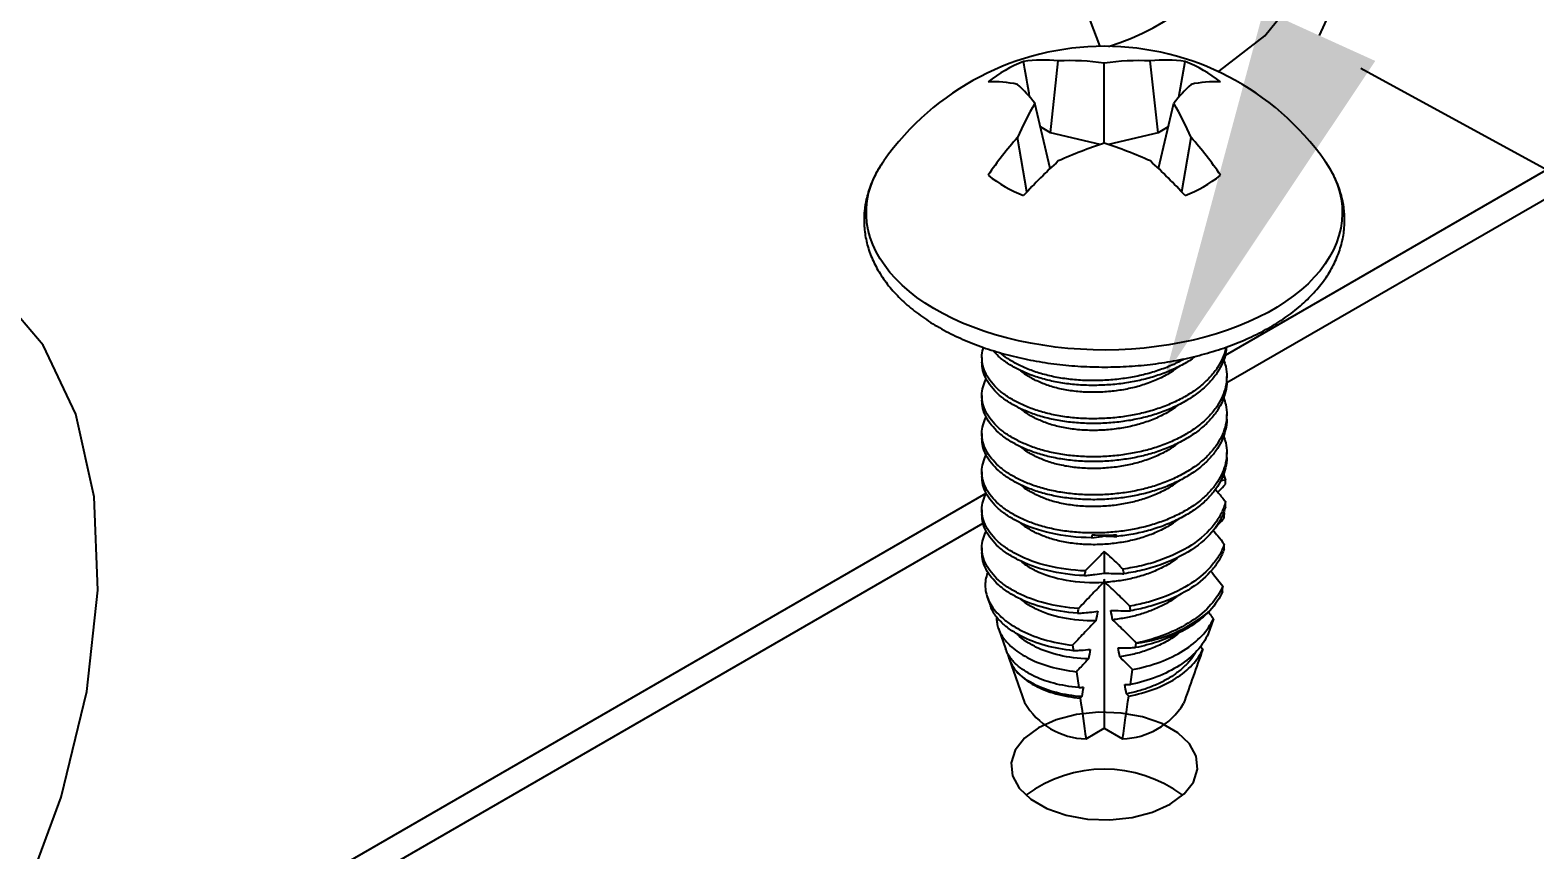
# Model space of a CAD drawing. Extents: x -1.3 to 15.9, y -12.4 to 0.
# Drawn here: x 4.136 to 4.892, y -3.09 to -2.678 of the extents above; entities that cross this region are included whole.
import ezdxf
from ezdxf import colors
from ezdxf.entities.mleader import LeaderData, LeaderLine
from ezdxf.math import Vec2, Vec3

# ---------------------------------------------------------------- set-up
doc = ezdxf.new("R2010")
doc.units = 0
doc.header["$LTSCALE"] = 0.5
doc.header["$MEASUREMENT"] = 0
doc.linetypes.add('CENTER', pattern=[2, 1.25, -0.25, 0.25, -0.25])
for name, color, linetype in [('Centerline', 210, 'CENTER'), ('FAB DWG', 221, 'CONTINUOUS'), ('Hardware', 242, 'CONTINUOUS'), ('Housing', 150, 'CONTINUOUS'), ('WallMount Bracket', 190, 'CONTINUOUS')]:
    doc.layers.add(name, color=color, linetype=linetype)
doc.styles.get("Standard").update_dxf_attribs({"font": 'arial.ttf'})

msp = doc.modelspace()

# ---------------------------------------------------------------- linework, layer by layer
at = {"layer": 'Centerline', "transparency": 16777216}
msp.add_line((4.1471, -2.33739), (6.00755, -3.35511), dxfattribs=at)
at = {"layer": 'Hardware', "linetype": 'Continuous', "lineweight": 25, "transparency": 16777216}
for p, q in [((4.649, -2.72982), (4.65299, -2.69372)), ((4.67612, -2.73516), (4.67612, -2.69487)), ((4.70323, -2.72982), (4.69924, -2.69372)), ((4.71355, -2.71203), (4.71673, -2.69405)), ((4.64889, -2.74783), (4.64122, -2.71501)), ((4.70335, -2.74783), (4.71101, -2.71501)), ((4.649, -2.72982), (4.64401, -2.72694)), ((4.70823, -2.72694), (4.70323, -2.72982)), ((4.63722, -2.75957), (4.63255, -2.73222)), ((4.67407, -2.73582), (4.649, -2.72982)), ((4.70323, -2.72982), (4.67817, -2.73582)), ((4.71501, -2.75957), (4.71969, -2.73222)), ((4.61462, -2.84274), (4.61462, -2.84513)), ((4.73762, -2.8547), (4.73762, -2.85231)), ((4.61462, -2.86187), (4.61462, -2.86427)), ((4.73762, -2.87384), (4.73762, -2.87144)), ((4.61462, -2.88101), (4.61462, -2.8834)), ((4.73762, -2.89297), (4.73762, -2.89058)), ((4.61462, -2.90015), (4.61462, -2.90254)), ((4.73603, -2.90135), (4.73702, -2.90435)), ((4.73702, -2.90435), (4.73453, -2.90477)), ((4.61462, -2.91929), (4.61462, -2.92168)), ((4.73644, -2.92132), (4.7357, -2.92142)), ((4.73606, -2.9204), (4.73644, -2.92132)), ((4.67612, -2.93204), (4.67612, -2.93242)), ((4.61462, -2.93843), (4.61462, -2.94082)), ((4.67612, -2.9402), (4.67612, -2.95108)), ((4.67612, -2.95415), (4.67612, -3.02906)), ((4.61732, -2.96319), (4.61886, -2.96754)), ((4.62292, -2.97896), (4.62665, -2.98949)), ((4.73098, -2.97401), (4.72829, -2.98167)), ((4.69186, -2.98854), (4.69219, -2.98623)), ((4.69219, -2.98623), (4.69219, -2.98622)), ((4.62829, -2.99414), (4.63607, -3.01609)), ((4.6602, -2.98734), (4.6606, -2.99009)), ((4.72449, -2.98792), (4.72559, -2.98934)), ((4.66211, -3.00065), (4.66324, -3.00859)), ((4.68921, -3.00711), (4.69029, -2.99956)), ((4.64138, -3.00764), (4.6416, -3.00736)), ((4.66694, -3.03435), (4.67612, -3.02906)), ((4.67612, -3.02906), (4.68529, -3.03435))]:
    msp.add_line(p, q, dxfattribs=at)
at = {"layer": 'Hardware', "linetype": 'Continuous', "lineweight": 25, "transparency": 16777216, "flags": 128}
msp.add_lwpolyline([(4.78696, -2.74402), (4.78766, -2.74505), (4.78982, -2.74855), (4.79165, -2.7521), (4.79314, -2.75571), (4.7943, -2.75935), (4.79512, -2.76303), (4.79559, -2.76673), (4.79572, -2.77043), (4.7955, -2.77414), (4.79495, -2.77783), (4.79404, -2.7815), (4.7928, -2.78514), (4.79122, -2.78873), (4.78931, -2.79227), (4.78707, -2.79575), (4.78452, -2.79915), (4.78165, -2.80247), (4.77847, -2.80569), (4.775, -2.80881), (4.77125, -2.81182), (4.76722, -2.81471), (4.76293, -2.81747), (4.75839, -2.82009), (4.75361, -2.82256), (4.74861, -2.82489), (4.7434, -2.82706), (4.73799, -2.82906), (4.73241, -2.83089), (4.72667, -2.83255), (4.72077, -2.83402), (4.71475, -2.83532), (4.70862, -2.83642), (4.7024, -2.83733), (4.6961, -2.83805), (4.68974, -2.83857), (4.68334, -2.83889), (4.67692, -2.83902), (4.6705, -2.83894), (4.66409, -2.83867), (4.65772, -2.8382), (4.65141, -2.83753), (4.64516, -2.83666), (4.639, -2.83561), (4.63296, -2.83436), (4.62703, -2.83293), (4.62125, -2.83132), (4.61562, -2.82953), (4.61017, -2.82757), (4.60491, -2.82545), (4.59985, -2.82316), (4.59502, -2.82072), (4.59042, -2.81813), (4.58606, -2.81541), (4.58197, -2.81255), (4.57814, -2.80957), (4.5746, -2.80648), (4.57135, -2.80328), (4.56841, -2.79999), (4.56577, -2.79661), (4.56345, -2.79315), (4.56146, -2.78962), (4.5598, -2.78604), (4.55847, -2.78242), (4.55748, -2.77875), (4.55684, -2.77506), (4.55654, -2.77136), (4.55658, -2.76765), (4.55697, -2.76395), (4.5577, -2.76027), (4.55877, -2.75661), (4.56018, -2.753), (4.56193, -2.74943), (4.564, -2.74592), (4.56528, -2.74402)], dxfattribs=at)
at = {"layer": 'Hardware', "linetype": 'Continuous', "lineweight": 25, "transparency": 16777216}
for centre, radius, start, end in [((4.67612, -2.82188), 0.13545, 35.08802, 144.91198), ((4.65962, -2.75632), 0.06677, 111.17344, 128.82118), ((4.6455, -2.75995), 0.06665, 83.54521, 98.62958), ((4.65839, -2.8187), 0.12509, 81.85049, 92.46962), ((4.69385, -2.8187), 0.12509, 87.53038, 98.14951), ((4.70673, -2.75995), 0.06665, 81.37042, 96.45479), ((4.69261, -2.75632), 0.06677, 51.17882, 68.82656), ((4.62038, -2.76219), 0.05795, 77.88545, 92.59372), ((4.57315, -2.76855), 0.0866, 38.18304, 46.6966), ((4.77908, -2.76855), 0.0866, 133.3034, 141.81696), ((4.73185, -2.76219), 0.05795, 87.40628, 102.11455), ((4.7695, -2.79047), 0.14883, 149.53505, 156.95991), ((4.58274, -2.79047), 0.14883, 23.04009, 30.46495), ((4.76081, -2.84746), 0.17243, 138.06274, 146.0598), ((4.73627, -2.92655), 0.20062, 107.44665, 114.52408), ((4.61597, -2.92655), 0.20062, 65.47592, 72.55335), ((4.59143, -2.84746), 0.17243, 33.9402, 41.93726), ((4.83151, -2.94096), 0.2658, 132.19105, 137.51163), ((4.52073, -2.94096), 0.2658, 42.48837, 47.80895), ((4.65962, -2.69917), 0.06677, 231.17882, 248.82656), ((4.69261, -2.69917), 0.06677, 291.17344, 308.82118), ((4.67612, -2.82571), 0.10633, 266.7004, 273.2996), ((4.68438, -2.9184), 0.06828, 276.57233, 310.88142), ((4.64726, -2.98747), 0.0201, 193.29122, 219.6054), ((4.66754, -2.99812), 0.03624, 209.72886, 269.0481), ((4.68429, -2.99721), 0.03716, 271.5526, 328.44203)]:
    msp.add_arc(centre, radius, start, end, dxfattribs=at)
for major_axis, ratio, start_param, end_param in [((0.04674, 0.38467), 0.103906, 5.42916, 5.436395), ((0.04136, 0.4348), 0.104683, 5.300658, 5.308015), ((0.04674, 0.38467), 0.103906, 5.372578, 5.379532), ((0.04674, 0.38467), 0.103906, 0.963001, 0.96771), ((-0.04674, 0.38467), 0.103906, 5.317478, 5.320184), ((0.04136, 0.4348), 0.104683, 5.243173, 5.250235), ((-0.04674, 0.38467), 0.103906, 5.25905, 5.266216), ((0.04674, 0.38467), 0.103906, 1.019851, 1.027134), ((0.0371, 0.30532), 0.103906, 0.863326, 0.870497), ((-0.0371, 0.30532), 0.103906, 5.412877, 5.419859), ((0.04136, 0.4348), 0.104683, 5.187803, 5.194622), ((0.04674, 0.38467), 0.103906, 1.077103, 1.084107), ((0.0371, 0.30532), 0.103906, 0.931604, 0.951243), ((-0.0371, 0.30532), 0.103906, 5.334093, 5.35328), ((-0.04674, 0.38467), 0.103906, 5.202957, 5.209856), ((0.0371, 0.30532), 0.103906, 1.008321, 1.0268), ((-0.0371, 0.30532), 0.103906, 5.26015, 5.278251), ((0.0371, 0.30532), 0.103906, 1.080833, 1.098422), ((-0.0371, 0.30532), 0.103906, 5.189906, 5.207169)]:
    msp.add_ellipse((4.67612, -3.15552), major_axis=major_axis, ratio=ratio, start_param=start_param, end_param=end_param, dxfattribs=at)
for points, knots in [([(4.63868, -2.71205), (4.63851, -2.7111), (4.63744, -2.7051), (4.63639, -2.6991), (4.6355, -2.69405)], [0, 0, 0, 0, 0.159134, 1, 1, 1, 1]), ([(4.56528, -2.74407), (4.56466, -2.74496), (4.56323, -2.74702), (4.56133, -2.75036), (4.55954, -2.75405), (4.55807, -2.75779), (4.55691, -2.76156), (4.55607, -2.76535), (4.55554, -2.76915), (4.55532, -2.77295), (4.55541, -2.77675), (4.55581, -2.78053), (4.55652, -2.78428), (4.55752, -2.788), (4.55883, -2.79168), (4.56043, -2.79532), (4.56234, -2.7989), (4.56453, -2.80242), (4.56703, -2.80586), (4.56981, -2.80923), (4.57287, -2.8125), (4.57621, -2.81567), (4.57981, -2.81873), (4.58366, -2.82166), (4.58776, -2.82447), (4.59208, -2.82714), (4.59662, -2.82966), (4.60135, -2.83203), (4.60627, -2.83425), (4.61137, -2.83631), (4.61663, -2.83821), (4.62203, -2.83993), (4.62756, -2.84149), (4.63321, -2.84288), (4.63897, -2.84409), (4.64481, -2.84513), (4.65074, -2.84598), (4.65672, -2.84666), (4.66275, -2.84715), (4.66881, -2.84746), (4.67489, -2.84759), (4.68098, -2.84753), (4.68705, -2.8473), (4.69309, -2.84688), (4.6991, -2.84627), (4.70504, -2.84549), (4.71092, -2.84453), (4.71671, -2.84339), (4.72241, -2.84207), (4.72799, -2.84058), (4.73345, -2.83892), (4.73876, -2.8371), (4.74392, -2.8351), (4.74892, -2.83295), (4.75374, -2.83063), (4.75837, -2.82816), (4.76279, -2.82554), (4.767, -2.82278), (4.77097, -2.81987), (4.77471, -2.81683), (4.77818, -2.81367), (4.78139, -2.81038), (4.78432, -2.80699), (4.78696, -2.8035), (4.78929, -2.79993), (4.79132, -2.79629), (4.79304, -2.79259), (4.79445, -2.78884), (4.79554, -2.78507), (4.79631, -2.78127), (4.79677, -2.77747), (4.79692, -2.77366), (4.79676, -2.76987), (4.7963, -2.7661), (4.79553, -2.76235), (4.79446, -2.75864), (4.79309, -2.75497), (4.79142, -2.75134), (4.78944, -2.74778), (4.78778, -2.74512), (4.78669, -2.74368), (4.78646, -2.74337)], [0, 0, 0, 0, 0.009774, 0.022605, 0.035323, 0.047923, 0.060408, 0.072789, 0.085082, 0.097311, 0.109503, 0.121686, 0.133882, 0.146119, 0.158423, 0.170815, 0.18331, 0.195913, 0.208627, 0.221444, 0.234353, 0.24734, 0.260389, 0.273482, 0.286607, 0.299749, 0.3129, 0.326049, 0.339191, 0.352324, 0.365445, 0.378554, 0.391651, 0.404736, 0.41781, 0.430873, 0.443929, 0.456977, 0.47002, 0.483059, 0.496096, 0.509132, 0.52217, 0.535209, 0.548253, 0.561302, 0.574358, 0.587424, 0.6005, 0.613588, 0.62669, 0.639806, 0.652938, 0.666086, 0.679249, 0.692426, 0.705615, 0.718811, 0.732008, 0.745194, 0.758358, 0.771484, 0.784557, 0.797558, 0.810469, 0.823276, 0.835969, 0.848544, 0.861005, 0.873365, 0.885642, 0.897861, 0.91005, 0.922233, 0.934435, 0.946685, 0.959006, 0.97142, 0.983937, 0.996565, 1, 1, 1, 1]), ([(4.63263, -2.86542), (4.63086, -2.86444), (4.62727, -2.86245), (4.62283, -2.85899), (4.61919, -2.8552), (4.61654, -2.85113), (4.61493, -2.8469), (4.6145, -2.84262), (4.6147, -2.83954), (4.61533, -2.83795), (4.61542, -2.83773)], [0, 0, 0, 0, 0.135005, 0.273561, 0.414589, 0.556888, 0.699186, 0.840215, 0.97877, 1, 1, 1, 1]), ([(4.63263, -2.84868), (4.63086, -2.84769), (4.62728, -2.8457), (4.62312, -2.84254), (4.62111, -2.8403), (4.62023, -2.83932)], [0, 0, 0, 0, 0.3542781, 0.7178725, 1, 1, 1, 1]), ([(4.63263, -2.84628), (4.63084, -2.84531), (4.62751, -2.84349), (4.62491, -2.84136), (4.62371, -2.84037)], [0, 0, 0, 0, 0.536867, 1, 1, 1, 1]), ([(4.73742, -2.83752), (4.73734, -2.8386), (4.73713, -2.8413), (4.73566, -2.84554), (4.73317, -2.85022), (4.72965, -2.85477), (4.72515, -2.85911), (4.71973, -2.8631), (4.71355, -2.86665), (4.70675, -2.86967), (4.69956, -2.87209), (4.69208, -2.87391), (4.68434, -2.87516), (4.67635, -2.87588), (4.66822, -2.876), (4.66015, -2.87551), (4.65237, -2.87441), (4.64509, -2.87272), (4.63841, -2.87055), (4.63454, -2.86872), (4.63263, -2.86781)], [0, 0, 0, 0, 0.036352, 0.091419, 0.146485, 0.203, 0.260523, 0.318564, 0.376605, 0.434129, 0.490643, 0.545709, 0.600776, 0.65729, 0.714814, 0.772855, 0.830896, 0.888419, 0.944934, 1, 1, 1, 1]), ([(4.73714, -2.83762), (4.73712, -2.83786), (4.73693, -2.83973), (4.73562, -2.84315), (4.73318, -2.84783), (4.72964, -2.85238), (4.72515, -2.85671), (4.71973, -2.86071), (4.71355, -2.86426), (4.70675, -2.86727), (4.69956, -2.8697), (4.69208, -2.87151), (4.68434, -2.87277), (4.67635, -2.87349), (4.66822, -2.87361), (4.66015, -2.87312), (4.65237, -2.87201), (4.64509, -2.87032), (4.63841, -2.86816), (4.63454, -2.86633), (4.63263, -2.86542)], [0, 0, 0, 0, 0.008494, 0.065152, 0.12181, 0.179959, 0.239145, 0.298864, 0.358583, 0.417769, 0.475918, 0.532576, 0.589234, 0.647383, 0.706569, 0.766288, 0.826007, 0.885193, 0.943342, 1, 1, 1, 1]), ([(4.72198, -2.84214), (4.7212, -2.84273), (4.71866, -2.84468), (4.71352, -2.8475), (4.70676, -2.85053), (4.69955, -2.85295), (4.69208, -2.85477), (4.68434, -2.85603), (4.67635, -2.85674), (4.66822, -2.85687), (4.66015, -2.85637), (4.65237, -2.85527), (4.64509, -2.85358), (4.63841, -2.85141), (4.63454, -2.84958), (4.63263, -2.84868)], [0, 0, 0, 0, 0.035971, 0.118082, 0.199461, 0.279412, 0.357314, 0.435217, 0.515168, 0.596546, 0.678657, 0.760768, 0.842146, 0.922097, 1, 1, 1, 1]), ([(4.63263, -2.86781), (4.63086, -2.86683), (4.62727, -2.86484), (4.62283, -2.86138), (4.61918, -2.85759), (4.61655, -2.85352), (4.61491, -2.84934), (4.61473, -2.84651), (4.61464, -2.84513)], [0, 0, 0, 0, 0.161612, 0.327474, 0.496296, 0.666639, 0.836981, 1, 1, 1, 1]), ([(4.71619, -2.84346), (4.71528, -2.844), (4.71235, -2.84573), (4.70673, -2.84812), (4.69956, -2.85056), (4.69208, -2.85237), (4.68434, -2.85363), (4.67635, -2.85435), (4.66822, -2.85447), (4.66015, -2.85398), (4.65237, -2.85288), (4.64509, -2.85119), (4.63841, -2.84902), (4.63454, -2.84719), (4.63263, -2.84628)], [0, 0, 0, 0, 0.039997, 0.12858, 0.21561, 0.30041, 0.38521, 0.472241, 0.560824, 0.650205, 0.739586, 0.82817, 0.9152, 1, 1, 1, 1]), ([(4.73603, -2.84393), (4.73644, -2.84507), (4.73743, -2.84789), (4.73777, -2.85246), (4.73724, -2.85746), (4.73568, -2.86229), (4.73316, -2.86697), (4.72965, -2.87152), (4.72515, -2.87585), (4.71973, -2.87985), (4.71355, -2.8834), (4.70675, -2.88641), (4.69956, -2.88883), (4.69208, -2.89065), (4.68434, -2.89191), (4.67635, -2.89263), (4.66822, -2.89275), (4.66015, -2.89226), (4.65237, -2.89115), (4.64509, -2.88946), (4.63841, -2.8873), (4.63454, -2.88546), (4.63263, -2.88456)], [0, 0, 0, 0, 0.035243, 0.086738, 0.137331, 0.186627, 0.235923, 0.286516, 0.338011, 0.38997, 0.441929, 0.493425, 0.544017, 0.593313, 0.64261, 0.693202, 0.744698, 0.796657, 0.848616, 0.900111, 0.950704, 1, 1, 1, 1]), ([(4.6416, -2.85426), (4.63989, -2.85336), (4.63708, -2.85187), (4.63504, -2.85009), (4.63424, -2.8494)], [0, 0, 0, 0, 0.609878, 1, 1, 1, 1]), ([(4.71303, -2.84761), (4.71225, -2.84824), (4.70983, -2.85022), (4.70479, -2.85298), (4.69823, -2.85581), (4.69121, -2.85792), (4.68388, -2.85937), (4.67629, -2.8602), (4.66854, -2.86036), (4.66092, -2.85982), (4.65373, -2.85858), (4.64716, -2.85676), (4.64344, -2.85509), (4.6416, -2.85426)], [0, 0, 0, 0, 0.046059, 0.143505, 0.2397, 0.333488, 0.425522, 0.520231, 0.616978, 0.714564, 0.811729, 0.907243, 1, 1, 1, 1]), ([(4.63263, -2.88456), (4.63086, -2.88358), (4.62727, -2.88159), (4.62283, -2.87812), (4.61919, -2.87433), (4.61654, -2.87027), (4.61494, -2.86603), (4.61445, -2.86176), (4.61495, -2.85754), (4.61613, -2.85481), (4.61671, -2.85347)], [0, 0, 0, 0, 0.121282, 0.245753, 0.372446, 0.50028, 0.628113, 0.754806, 0.879277, 1, 1, 1, 1]), ([(4.7376, -2.8547), (4.73761, -2.85476), (4.73778, -2.85649), (4.73716, -2.85985), (4.7357, -2.86468), (4.73315, -2.86936), (4.72965, -2.87391), (4.72515, -2.87824), (4.71973, -2.88224), (4.71355, -2.88579), (4.70675, -2.8888), (4.69956, -2.89123), (4.69208, -2.89304), (4.68434, -2.8943), (4.67635, -2.89502), (4.66822, -2.89514), (4.66015, -2.89465), (4.65237, -2.89354), (4.64509, -2.89185), (4.63841, -2.88969), (4.63454, -2.88786), (4.63263, -2.88695)], [0, 0, 0, 0, 0.001935, 0.057225, 0.111099, 0.164972, 0.220263, 0.27654, 0.333324, 0.390108, 0.446385, 0.501676, 0.555549, 0.609423, 0.664713, 0.720991, 0.777775, 0.834559, 0.890836, 0.946126, 1, 1, 1, 1]), ([(4.63263, -2.88695), (4.63086, -2.88597), (4.62727, -2.88398), (4.62283, -2.88052), (4.61918, -2.87673), (4.61655, -2.87266), (4.61491, -2.86848), (4.61473, -2.86565), (4.61464, -2.86427)], [0, 0, 0, 0, 0.161612, 0.327474, 0.496296, 0.666639, 0.836981, 1, 1, 1, 1]), ([(4.73603, -2.86306), (4.73644, -2.86421), (4.73743, -2.86703), (4.73777, -2.8716), (4.73724, -2.8766), (4.73568, -2.88143), (4.73316, -2.88611), (4.72965, -2.89065), (4.72515, -2.89499), (4.71973, -2.89899), (4.71355, -2.90254), (4.70675, -2.90555), (4.69956, -2.90797), (4.69208, -2.90979), (4.68434, -2.91105), (4.67635, -2.91176), (4.66822, -2.91189), (4.66015, -2.91139), (4.65237, -2.91029), (4.64509, -2.9086), (4.63841, -2.90643), (4.63454, -2.9046), (4.63263, -2.9037)], [0, 0, 0, 0, 0.035243, 0.086738, 0.137331, 0.186627, 0.235923, 0.286516, 0.338011, 0.38997, 0.441929, 0.493425, 0.544017, 0.593313, 0.64261, 0.693202, 0.744698, 0.796657, 0.848616, 0.900111, 0.950704, 1, 1, 1, 1]), ([(4.63263, -2.9037), (4.63086, -2.90271), (4.62727, -2.90072), (4.62283, -2.89726), (4.61919, -2.89347), (4.61654, -2.8894), (4.61494, -2.88517), (4.61445, -2.88089), (4.61495, -2.87667), (4.61613, -2.87395), (4.61671, -2.87261)], [0, 0, 0, 0, 0.121282, 0.245753, 0.372446, 0.50028, 0.628113, 0.754806, 0.879277, 1, 1, 1, 1]), ([(4.6416, -2.8734), (4.63989, -2.8725), (4.63708, -2.87101), (4.63504, -2.86923), (4.63424, -2.86853)], [0, 0, 0, 0, 0.609878, 1, 1, 1, 1]), ([(4.71303, -2.86675), (4.71225, -2.86738), (4.70983, -2.86935), (4.70479, -2.87212), (4.69823, -2.87495), (4.69121, -2.87706), (4.68388, -2.8785), (4.67629, -2.87934), (4.66854, -2.8795), (4.66092, -2.87896), (4.65373, -2.87772), (4.64716, -2.8759), (4.64344, -2.87423), (4.6416, -2.8734)], [0, 0, 0, 0, 0.046059, 0.143505, 0.2397, 0.333488, 0.425522, 0.520231, 0.616978, 0.714564, 0.811729, 0.907243, 1, 1, 1, 1]), ([(4.7376, -2.87384), (4.73761, -2.8739), (4.73778, -2.87563), (4.73716, -2.87899), (4.7357, -2.88382), (4.73315, -2.8885), (4.72965, -2.89305), (4.72515, -2.89738), (4.71973, -2.90138), (4.71355, -2.90493), (4.70675, -2.90794), (4.69956, -2.91036), (4.69208, -2.91218), (4.68434, -2.91344), (4.67635, -2.91416), (4.66822, -2.91428), (4.66015, -2.91379), (4.65237, -2.91268), (4.64509, -2.91099), (4.63841, -2.90882), (4.63454, -2.90699), (4.63263, -2.90609)], [0, 0, 0, 0, 0.001935, 0.057225, 0.111099, 0.164972, 0.220263, 0.27654, 0.333324, 0.390108, 0.446385, 0.501676, 0.555549, 0.609423, 0.664713, 0.720991, 0.777775, 0.834559, 0.890836, 0.946126, 1, 1, 1, 1]), ([(4.63263, -2.90609), (4.63086, -2.90511), (4.62727, -2.90312), (4.62283, -2.89965), (4.61918, -2.89586), (4.61655, -2.8918), (4.61491, -2.88761), (4.61473, -2.88479), (4.61464, -2.8834)], [0, 0, 0, 0, 0.161612, 0.327474, 0.496296, 0.666639, 0.836981, 1, 1, 1, 1]), ([(4.73603, -2.8822), (4.73644, -2.88335), (4.73743, -2.88617), (4.73777, -2.89073), (4.73724, -2.89574), (4.73568, -2.90056), (4.73316, -2.90524), (4.72965, -2.90979), (4.72515, -2.91413), (4.71973, -2.91813), (4.71355, -2.92167), (4.70675, -2.92469), (4.69956, -2.92711), (4.69208, -2.92893), (4.68434, -2.93019), (4.67635, -2.9309), (4.66822, -2.93102), (4.66015, -2.93053), (4.65237, -2.92943), (4.64509, -2.92774), (4.63841, -2.92557), (4.63454, -2.92374), (4.63263, -2.92283)], [0, 0, 0, 0, 0.035243, 0.086738, 0.137331, 0.186627, 0.235923, 0.286516, 0.338011, 0.38997, 0.441929, 0.493425, 0.544017, 0.593313, 0.64261, 0.693202, 0.744698, 0.796657, 0.848616, 0.900111, 0.950704, 1, 1, 1, 1]), ([(4.6416, -2.89254), (4.63989, -2.89163), (4.63708, -2.89015), (4.63504, -2.88837), (4.63424, -2.88767)], [0, 0, 0, 0, 0.609878, 1, 1, 1, 1]), ([(4.71303, -2.88589), (4.71225, -2.88652), (4.70983, -2.88849), (4.70479, -2.89126), (4.69823, -2.89409), (4.69121, -2.8962), (4.68388, -2.89764), (4.67629, -2.89847), (4.66854, -2.89864), (4.66092, -2.8981), (4.65373, -2.89686), (4.64716, -2.89504), (4.64344, -2.89336), (4.6416, -2.89254)], [0, 0, 0, 0, 0.046059, 0.143505, 0.2397, 0.333488, 0.425522, 0.520231, 0.616978, 0.714564, 0.811729, 0.907243, 1, 1, 1, 1]), ([(4.63263, -2.92283), (4.63086, -2.92185), (4.62727, -2.91986), (4.62283, -2.9164), (4.61919, -2.91261), (4.61654, -2.90854), (4.61494, -2.90431), (4.61445, -2.90003), (4.61495, -2.89581), (4.61613, -2.89309), (4.61671, -2.89175)], [0, 0, 0, 0, 0.121282, 0.245753, 0.372446, 0.50028, 0.628113, 0.754806, 0.879277, 1, 1, 1, 1]), ([(4.7376, -2.89297), (4.73761, -2.89303), (4.73778, -2.89476), (4.73716, -2.89813), (4.7357, -2.90296), (4.73315, -2.90764), (4.72965, -2.91218), (4.72515, -2.91652), (4.71964, -2.92058), (4.71323, -2.92424), (4.70606, -2.92736), (4.69846, -2.92981), (4.69055, -2.93165), (4.68513, -2.93235), (4.6824, -2.93271)], [0, 0, 0, 0, 0.003104, 0.091828, 0.178278, 0.264728, 0.353451, 0.443758, 0.534878, 0.630555, 0.725292, 0.818202, 0.908617, 1, 1, 1, 1]), ([(4.63263, -2.92523), (4.63086, -2.92424), (4.62727, -2.92225), (4.62283, -2.91879), (4.61918, -2.915), (4.61655, -2.91093), (4.61491, -2.90675), (4.61473, -2.90392), (4.61464, -2.90254)], [0, 0, 0, 0, 0.161612, 0.327474, 0.496296, 0.666639, 0.836981, 1, 1, 1, 1]), ([(4.63263, -2.94197), (4.63086, -2.94099), (4.62727, -2.939), (4.62283, -2.93554), (4.61919, -2.93175), (4.61654, -2.92768), (4.61494, -2.92345), (4.61445, -2.91917), (4.61495, -2.91495), (4.61613, -2.91223), (4.61671, -2.91089)], [0, 0, 0, 0, 0.121282, 0.245753, 0.372446, 0.50028, 0.628113, 0.754806, 0.879277, 1, 1, 1, 1]), ([(4.6416, -2.91168), (4.63989, -2.91077), (4.63708, -2.90929), (4.63504, -2.9075), (4.63424, -2.90681)], [0, 0, 0, 0, 0.609878, 1, 1, 1, 1]), ([(4.71303, -2.90503), (4.71225, -2.90566), (4.70983, -2.90763), (4.70479, -2.9104), (4.69823, -2.91322), (4.69121, -2.91533), (4.68388, -2.91678), (4.67629, -2.91761), (4.66854, -2.91777), (4.66092, -2.91723), (4.65373, -2.916), (4.64716, -2.91418), (4.64344, -2.9125), (4.6416, -2.91168)], [0, 0, 0, 0, 0.046059, 0.143505, 0.2397, 0.333488, 0.425522, 0.520231, 0.616978, 0.714564, 0.811729, 0.907243, 1, 1, 1, 1]), ([(4.73193, -2.90899), (4.73241, -2.90957), (4.73411, -2.91161), (4.73579, -2.91368), (4.737, -2.91517)], [0, 0, 0, 0, 0.283424, 1, 1, 1, 1]), ([(4.73318, -2.9105), (4.73344, -2.91022), (4.7347, -2.90889), (4.73596, -2.90754), (4.73696, -2.90647)], [0, 0, 0, 0, 0.205004, 1, 1, 1, 1]), ([(4.737, -2.91517), (4.73654, -2.91717), (4.73585, -2.91908), (4.734, -2.92287), (4.73282, -2.92476), (4.72851, -2.93034), (4.7246, -2.9339), (4.71514, -2.94013), (4.70961, -2.94278), (4.70082, -2.94581), (4.69782, -2.94667), (4.69176, -2.94808), (4.68871, -2.94863), (4.68553, -2.94907)], [0, 0, 0, 0, 0.125, 0.125, 0.25, 0.25, 0.5, 0.5, 0.75, 0.75, 0.875, 0.875, 1, 1, 1, 1]), ([(4.73693, -2.91784), (4.73646, -2.91981), (4.73576, -2.9217), (4.73389, -2.92544), (4.73271, -2.92731), (4.72842, -2.93282), (4.72454, -2.93633), (4.71519, -2.94249), (4.70973, -2.94511), (4.70106, -2.94813), (4.69809, -2.94899), (4.69211, -2.9504), (4.6891, -2.95096), (4.68596, -2.9514)], [0, 0, 0, 0, 0.125, 0.125, 0.25, 0.25, 0.5, 0.5, 0.75, 0.75, 0.875, 0.875, 1, 1, 1, 1]), ([(4.63263, -2.94436), (4.63086, -2.94338), (4.62727, -2.94139), (4.62283, -2.93793), (4.61918, -2.93414), (4.61655, -2.93007), (4.61491, -2.92589), (4.61473, -2.92306), (4.61464, -2.92168)], [0, 0, 0, 0, 0.161612, 0.327474, 0.496296, 0.666639, 0.836981, 1, 1, 1, 1]), ([(4.66971, -2.93334), (4.66268, -2.93327), (4.65569, -2.9325), (4.64301, -2.92968), (4.63732, -2.92764), (4.63263, -2.92523)], [0, 0, 0, 0, 0.5, 0.5, 1, 1, 1, 1]), ([(4.6416, -2.93081), (4.63989, -2.92991), (4.63708, -2.92842), (4.63503, -2.92664), (4.63423, -2.92594)], [0, 0, 0, 0, 0.6089354, 1, 1, 1, 1]), ([(4.71298, -2.9242), (4.71222, -2.92482), (4.70981, -2.92678), (4.70479, -2.92954), (4.69823, -2.93236), (4.69121, -2.93447), (4.68388, -2.93592), (4.67629, -2.93675), (4.66854, -2.93691), (4.66092, -2.93637), (4.65373, -2.93513), (4.64716, -2.93331), (4.64344, -2.93164), (4.6416, -2.93081)], [0, 0, 0, 0, 0.045066, 0.142613, 0.238908, 0.332794, 0.424924, 0.519732, 0.616579, 0.714267, 0.811533, 0.907146, 1, 1, 1, 1]), ([(4.73153, -2.92866), (4.73218, -2.92796), (4.73379, -2.92622), (4.7354, -2.92448), (4.73635, -2.92345)], [0, 0, 0, 0, 0.407328, 1, 1, 1, 1]), ([(4.63263, -2.96111), (4.63086, -2.96013), (4.62727, -2.95814), (4.62283, -2.95468), (4.61919, -2.95088), (4.61654, -2.94682), (4.61494, -2.94259), (4.61445, -2.93831), (4.61495, -2.93409), (4.61613, -2.93136), (4.61671, -2.93002)], [0, 0, 0, 0, 0.121282, 0.245753, 0.372446, 0.50028, 0.628113, 0.754806, 0.879277, 1, 1, 1, 1]), ([(4.66971, -2.93334), (4.67139, -2.93314), (4.67308, -2.93291), (4.67479, -2.93264), (4.67523, -2.93257), (4.67567, -2.9325), (4.67612, -2.93242)], [0, 0, 0, 0, 0.0002773588, 0.0002773588, 0.0002773588, 0.0003491859, 0.0003491859, 0.0003491859, 0.0003491859]), ([(4.67612, -2.93242), (4.67613, -2.93242), (4.67613, -2.93242), (4.67614, -2.93242), (4.67719, -2.93249), (4.67824, -2.93254), (4.67928, -2.93259), (4.68033, -2.93264), (4.68137, -2.93268), (4.6824, -2.93271)], [0.0002760163, 0.0002760163, 0.0002760163, 0.0002760163, 0.0002773503, 0.0002773503, 0.0002773503, 0.0004555399, 0.0004555399, 0.0004555399, 0.0006337502, 0.0006337502, 0.0006337502, 0.0006337502]), ([(4.73076, -2.92948), (4.73156, -2.93047), (4.73345, -2.93279), (4.73532, -2.93514), (4.73639, -2.9365)], [0, 0, 0, 0, 0.423553, 1, 1, 1, 1]), ([(4.63263, -2.9635), (4.63086, -2.96252), (4.62727, -2.96053), (4.62283, -2.95707), (4.61918, -2.95328), (4.61655, -2.94921), (4.61491, -2.94503), (4.61473, -2.9422), (4.61464, -2.94082)], [0, 0, 0, 0, 0.161612, 0.327474, 0.496296, 0.666639, 0.836981, 1, 1, 1, 1]), ([(4.67612, -2.9402), (4.67556, -2.94075), (4.67501, -2.9413), (4.67446, -2.94186), (4.67313, -2.9432), (4.67181, -2.94455), (4.67049, -2.94591), (4.66916, -2.94727), (4.66785, -2.94864), (4.66653, -2.95001)], [0.0001948761, 0.0001948761, 0.0001948761, 0.0001948761, 0.0002773665, 0.0002773665, 0.0002773665, 0.0004759654, 0.0004759654, 0.0004759654, 0.0006746113, 0.0006746113, 0.0006746113, 0.0006746113]), ([(4.68553, -2.94907), (4.68366, -2.94725), (4.68178, -2.94544), (4.67989, -2.94367), (4.67863, -2.9425), (4.67738, -2.94134), (4.67612, -2.9402)], [0, 0, 0, 0, 0.0002773633, 0.0002773633, 0.0002773633, 0.0004609903, 0.0004609903, 0.0004609903, 0.0004609903]), ([(4.73639, -2.9365), (4.73582, -2.93827), (4.73506, -2.93997), (4.73312, -2.94341), (4.73194, -2.94512), (4.72777, -2.95015), (4.72414, -2.95335), (4.71554, -2.959), (4.71058, -2.96145), (4.70268, -2.96435), (4.69997, -2.9652), (4.6945, -2.96662), (4.69176, -2.9672), (4.68894, -2.96768)], [0, 0, 0, 0, 0.125, 0.125, 0.25, 0.25, 0.5, 0.5, 0.75, 0.75, 0.875, 0.875, 1, 1, 1, 1]), ([(4.73631, -2.93915), (4.73572, -2.9409), (4.73496, -2.94258), (4.73301, -2.94597), (4.73183, -2.94766), (4.72768, -2.95262), (4.72408, -2.95578), (4.71559, -2.96136), (4.7107, -2.96378), (4.70291, -2.96667), (4.70023, -2.96751), (4.69483, -2.96894), (4.69214, -2.96952), (4.68935, -2.97)], [0, 0, 0, 0, 0.125, 0.125, 0.25, 0.25, 0.5, 0.5, 0.75, 0.75, 0.875, 0.875, 1, 1, 1, 1]), ([(4.66653, -2.95001), (4.66006, -2.94976), (4.6537, -2.94889), (4.64215, -2.94611), (4.63697, -2.9442), (4.63263, -2.94197)], [0, 0, 0, 0, 0.5, 0.5, 1, 1, 1, 1]), ([(4.66609, -2.95238), (4.65969, -2.95211), (4.65342, -2.95123), (4.64203, -2.94846), (4.63692, -2.94657), (4.63263, -2.94436)], [0, 0, 0, 0, 0.5, 0.5, 1, 1, 1, 1]), ([(4.6416, -2.94995), (4.63989, -2.94905), (4.63709, -2.94757), (4.63505, -2.94579), (4.63426, -2.9451)], [0, 0, 0, 0, 0.611337, 1, 1, 1, 1]), ([(4.71307, -2.94327), (4.71228, -2.94391), (4.70985, -2.94589), (4.70481, -2.94866), (4.69827, -2.95148), (4.69127, -2.95359), (4.68397, -2.95507), (4.67899, -2.95553), (4.67646, -2.95576)], [0, 0, 0, 0, 0.090043, 0.2770544, 0.4616799, 0.6417132, 0.8183102, 1, 1, 1, 1]), ([(4.61767, -2.95064), (4.61748, -2.95105), (4.61677, -2.95261), (4.6163, -2.95541), (4.61624, -2.95897), (4.61697, -2.96253), (4.61846, -2.96602), (4.62067, -2.96941), (4.62379, -2.97284), (4.62789, -2.97626), (4.6315, -2.97836), (4.6333, -2.97941)], [0, 0, 0, 0, 0.03974, 0.153195, 0.267003, 0.380459, 0.495235, 0.610376, 0.725152, 0.862576, 1, 1, 1, 1]), ([(4.67577, -2.95581), (4.66943, -2.95618), (4.66294, -2.95584), (4.65114, -2.95378), (4.64585, -2.95206), (4.6416, -2.94995)], [0, 0, 0, 0, 0.5, 0.5, 1, 1, 1, 1]), ([(4.67577, -2.95581), (4.67391, -2.95767), (4.67206, -2.95956), (4.67022, -2.96147), (4.66902, -2.9627), (4.66783, -2.96395), (4.66664, -2.9652), (4.66545, -2.96644), (4.66426, -2.9677), (4.66307, -2.96895)], [0, 0, 0, 0, 0.0002773503, 0.0002773503, 0.0002773503, 0.0004575333, 0.0004575333, 0.0004575333, 0.0006377381, 0.0006377381, 0.0006377381, 0.0006377381]), ([(4.66609, -2.95238), (4.66696, -2.9523), (4.66784, -2.95222), (4.66873, -2.95212), (4.66961, -2.95202), (4.6705, -2.95192), (4.67139, -2.9518), (4.67295, -2.9516), (4.67452, -2.95136), (4.67612, -2.95108)], [0, 0, 0, 0, 0.0001465128, 0.0001465128, 0.0001465128, 0.000293028, 0.000293028, 0.000293028, 0.0005497974, 0.0005497974, 0.0005497974, 0.0005497974]), ([(4.67612, -2.95108), (4.67767, -2.95117), (4.6792, -2.95123), (4.68074, -2.95128), (4.68161, -2.95131), (4.68248, -2.95134), (4.68336, -2.95136), (4.68423, -2.95137), (4.6851, -2.95139), (4.68596, -2.9514)], [0.0000376992, 0.0000376992, 0.0000376992, 0.0000376992, 0.000300761, 0.000300761, 0.000300761, 0.0004511798, 0.0004511798, 0.0004511798, 0.0006016054, 0.0006016054, 0.0006016054, 0.0006016054]), ([(4.68894, -2.96768), (4.68791, -2.96666), (4.68688, -2.96564), (4.68585, -2.96463), (4.68481, -2.96362), (4.68378, -2.96262), (4.68274, -2.96162), (4.68066, -2.95963), (4.67856, -2.95767), (4.67646, -2.95576)], [0, 0, 0, 0, 0.0001531487, 0.0001531487, 0.0001531487, 0.0003063006, 0.0003063006, 0.0003063006, 0.0006132171, 0.0006132171, 0.0006132171, 0.0006132171]), ([(4.72964, -2.95013), (4.72985, -2.95038), (4.73096, -2.95175), (4.73294, -2.95429), (4.73473, -2.95657), (4.73562, -2.95771)], [0, 0, 0, 0, 0.100426, 0.5502, 1, 1, 1, 1]), ([(4.66307, -2.96895), (4.65722, -2.96853), (4.65155, -2.96761), (4.64123, -2.96491), (4.63658, -2.96314), (4.63263, -2.96111)], [0, 0, 0, 0, 0.5, 0.5, 1, 1, 1, 1]), ([(4.66265, -2.97131), (4.65688, -2.97087), (4.65129, -2.96994), (4.64111, -2.96726), (4.63653, -2.96551), (4.63263, -2.9635)], [0, 0, 0, 0, 0.5, 0.5, 1, 1, 1, 1]), ([(4.6416, -2.96909), (4.63989, -2.96818), (4.63707, -2.9667), (4.63503, -2.96491), (4.63422, -2.9642)], [0, 0, 0, 0, 0.607865, 1, 1, 1, 1]), ([(4.71311, -2.9624), (4.7123, -2.96305), (4.71001, -2.96489), (4.70542, -2.96747), (4.69961, -2.97009), (4.6934, -2.97214), (4.68695, -2.97367), (4.68253, -2.97426), (4.6803, -2.97456)], [0, 0, 0, 0, 0.099846, 0.285028, 0.468292, 0.647838, 0.822585, 1, 1, 1, 1]), ([(4.73562, -2.95771), (4.73432, -2.96082), (4.73235, -2.96394), (4.72704, -2.96993), (4.7237, -2.97278), (4.71593, -2.97787), (4.71152, -2.98011), (4.70213, -2.98378), (4.69716, -2.98521), (4.69219, -2.98622)], [0, 0, 0, 0, 0.25, 0.25, 0.5, 0.5, 0.75, 0.75, 1, 1, 1, 1]), ([(4.63427, -2.98279), (4.63245, -2.98176), (4.62879, -2.97969), (4.62506, -2.97659), (4.62247, -2.97383), (4.62076, -2.97148), (4.61955, -2.96938), (4.61909, -2.96803), (4.61891, -2.96752)], [0, 0, 0, 0, 0.238502, 0.48182, 0.6238, 0.765781, 0.911876, 1, 1, 1, 1]), ([(4.67183, -2.97509), (4.66612, -2.97517), (4.66041, -2.97466), (4.65005, -2.97256), (4.64541, -2.97098), (4.6416, -2.96909)], [0, 0, 0, 0, 0.5, 0.5, 1, 1, 1, 1]), ([(4.66265, -2.97131), (4.66347, -2.97126), (4.66429, -2.9712), (4.66512, -2.97113), (4.66638, -2.97103), (4.66765, -2.97091), (4.66892, -2.97077), (4.6702, -2.97063), (4.67149, -2.97047), (4.67279, -2.97028)], [0, 0, 0, 0, 0.0001386643, 0.0001386643, 0.0001386643, 0.0003506124, 0.0003506124, 0.0003506124, 0.0005626753, 0.0005626753, 0.0005626753, 0.0005626753]), ([(4.67937, -2.96987), (4.68104, -2.96993), (4.68272, -2.96996), (4.68438, -2.96998), (4.68521, -2.96999), (4.68604, -2.97), (4.68687, -2.97), (4.6877, -2.97001), (4.68853, -2.97001), (4.68935, -2.97)], [0, 0, 0, 0, 0.0002885862, 0.0002885862, 0.0002885862, 0.0004328977, 0.0004328977, 0.0004328977, 0.0005772125, 0.0005772125, 0.0005772125, 0.0005772125]), ([(4.72906, -2.97002), (4.72697, -2.97221), (4.72459, -2.97425), (4.71927, -2.97805), (4.71629, -2.97983), (4.70992, -2.983), (4.70655, -2.98438), (4.69944, -2.98677), (4.69567, -2.98777), (4.69186, -2.98854)], [0, 0, 0, 0, 0.25, 0.25, 0.5, 0.5, 0.75, 0.75, 1, 1, 1, 1]), ([(4.72838, -2.97068), (4.72866, -2.97104), (4.72954, -2.97215), (4.7304, -2.97327), (4.73098, -2.97401)], [0, 0, 0, 0, 0.330649, 1, 1, 1, 1]), ([(4.62205, -2.97315), (4.62203, -2.9736), (4.62196, -2.97486), (4.62228, -2.97693), (4.62297, -2.97931), (4.62406, -2.98164), (4.6255, -2.98391), (4.62733, -2.98614), (4.6298, -2.98854), (4.63303, -2.99107), (4.6359, -2.9927), (4.63734, -2.99353)], [0, 0, 0, 0, 0.05977, 0.16705, 0.27433, 0.379775, 0.485221, 0.593729, 0.702237, 0.850089, 1, 1, 1, 1]), ([(4.67183, -2.97509), (4.66981, -2.97717), (4.66779, -2.97928), (4.66579, -2.9814), (4.66478, -2.98246), (4.66378, -2.98353), (4.66278, -2.98459), (4.66192, -2.98551), (4.66106, -2.98642), (4.6602, -2.98734)], [0, 0, 0, 0, 0.0003045363, 0.0003045363, 0.0003045363, 0.0004568481, 0.0004568481, 0.0004568481, 0.000587397, 0.000587397, 0.000587397, 0.000587397]), ([(4.69219, -2.98622), (4.69121, -2.98522), (4.69023, -2.98423), (4.68924, -2.98325), (4.68825, -2.98226), (4.68727, -2.98128), (4.68628, -2.98031), (4.6843, -2.97836), (4.6823, -2.97644), (4.6803, -2.97456)], [0, 0, 0, 0, 0.0001468909, 0.0001468909, 0.0001468909, 0.000293784, 0.000293784, 0.000293784, 0.000587968, 0.000587968, 0.000587968, 0.000587968]), ([(4.69029, -2.99956), (4.69991, -2.99777), (4.70884, -2.99443), (4.7195, -2.98774), (4.72262, -2.98522), (4.72766, -2.97987), (4.72965, -2.97697), (4.73098, -2.97401)], [0, 0, 0, 0, 0.5, 0.5, 0.75, 0.75, 1, 1, 1, 1]), ([(4.6416, -2.98823), (4.63994, -2.98731), (4.63657, -2.98544), (4.63353, -2.98315), (4.63243, -2.98177), (4.63229, -2.9816)], [0, 0, 0, 0, 0.459094, 0.931832, 1, 1, 1, 1]), ([(4.6333, -2.97941), (4.63702, -2.98141), (4.64116, -2.98307), (4.65022, -2.98574), (4.65515, -2.98674), (4.6602, -2.98734)], [0, 0, 0, 0, 0.5, 0.5, 1, 1, 1, 1]), ([(4.7136, -2.98112), (4.71264, -2.98191), (4.71004, -2.98405), (4.70479, -2.98696), (4.69821, -2.98977), (4.69119, -2.99192), (4.6863, -2.99279), (4.68388, -2.99322)], [0, 0, 0, 0, 0.130708, 0.353945, 0.574309, 0.789146, 1, 1, 1, 1]), ([(4.72829, -2.98167), (4.72701, -2.98458), (4.7251, -2.98743), (4.72023, -2.99276), (4.71729, -2.99521), (4.7104, -2.9997), (4.70659, -3.00163), (4.69828, -3.00489), (4.69379, -3.00619), (4.68921, -3.00711)], [0, 0, 0, 0, 0.25, 0.25, 0.5, 0.5, 0.75, 0.75, 1, 1, 1, 1]), ([(4.63989, -3.00243), (4.63809, -3.00142), (4.63536, -2.99989), (4.63245, -2.99756), (4.63051, -2.99571), (4.62889, -2.99377), (4.62762, -2.99175), (4.62688, -2.99031), (4.62667, -2.98954), (4.62666, -2.98949)], [0, 0, 0, 0, 0.275683, 0.417412, 0.559141, 0.701101, 0.843062, 0.989134, 1, 1, 1, 1]), ([(4.63734, -2.99353), (4.64076, -2.99535), (4.64456, -2.99686), (4.65295, -2.99927), (4.65744, -3.00013), (4.66211, -3.00065)], [0, 0, 0, 0, 0.5, 0.5, 1, 1, 1, 1]), ([(4.66817, -2.9942), (4.66309, -2.99405), (4.65811, -2.99343), (4.64907, -2.99136), (4.64501, -2.98992), (4.6416, -2.98823)], [0, 0, 0, 0, 0.5, 0.5, 1, 1, 1, 1]), ([(4.6606, -2.99009), (4.661, -2.99007), (4.66141, -2.99005), (4.66182, -2.99002), (4.66263, -2.98997), (4.66345, -2.98992), (4.66427, -2.98986), (4.66586, -2.98975), (4.66745, -2.98961), (4.66906, -2.98943)], [0.0000695081, 0.0000695081, 0.0000695081, 0.0000695081, 0.0001386637, 0.0001386637, 0.0001386637, 0.0002773283, 0.0002773283, 0.0002773283, 0.0005446923, 0.0005446923, 0.0005446923, 0.0005446923]), ([(4.66817, -2.9942), (4.66694, -2.9955), (4.6657, -2.99681), (4.66447, -2.99812), (4.66368, -2.99896), (4.66289, -2.9998), (4.66211, -3.00065)], [0, 0, 0, 0, 0.0001874354, 0.0001874354, 0.0001874354, 0.0003074882, 0.0003074882, 0.0003074882, 0.0003074882]), ([(4.68301, -2.98857), (4.68461, -2.98858), (4.68621, -2.98858), (4.68781, -2.98858), (4.68861, -2.98857), (4.6894, -2.98857), (4.6902, -2.98856), (4.69075, -2.98855), (4.69131, -2.98854), (4.69186, -2.98854)], [0, 0, 0, 0, 0.0002790799, 0.0002790799, 0.0002790799, 0.0004186284, 0.0004186284, 0.0004186284, 0.0005157573, 0.0005157573, 0.0005157573, 0.0005157573]), ([(4.69029, -2.99956), (4.68937, -2.99864), (4.68846, -2.99773), (4.68754, -2.99682), (4.68633, -2.99561), (4.68511, -2.99441), (4.68388, -2.99322)], [0.0000446368, 0.0000446368, 0.0000446368, 0.0000446368, 0.0001810115, 0.0001810115, 0.0001810115, 0.000362095, 0.000362095, 0.000362095, 0.000362095]), ([(4.72212, -2.99062), (4.72204, -2.99078), (4.72134, -2.99235), (4.71912, -2.99521), (4.71541, -2.99909), (4.71079, -3.00262), (4.70551, -3.00572), (4.69973, -3.0083), (4.69363, -3.01038), (4.68935, -3.01131), (4.68724, -3.01178)], [0, 0, 0, 0, 0.016642, 0.157273, 0.300881, 0.446026, 0.587916, 0.72837, 0.866037, 1, 1, 1, 1]), ([(4.68838, -3.0129), (4.69281, -3.01209), (4.69702, -3.01093), (4.70499, -3.00794), (4.70867, -3.00614), (4.71516, -3.00203), (4.71802, -2.99969), (4.72261, -2.99474), (4.7244, -2.99207), (4.72559, -2.98934)], [0, 0, 0, 0, 0.25, 0.25, 0.5, 0.5, 0.75, 0.75, 1, 1, 1, 1]), ([(4.66324, -3.00859), (4.6588, -3.00821), (4.65461, -3.00749), (4.64673, -3.00542), (4.64309, -3.00406), (4.63989, -3.00243)], [0, 0, 0, 0, 0.5, 0.5, 1, 1, 1, 1]), ([(4.64138, -3.00764), (4.64449, -3.00928), (4.64796, -3.01063), (4.6556, -3.01277), (4.65975, -3.01353), (4.66401, -3.01395)], [0, 0, 0, 0, 0.5, 0.5, 1, 1, 1, 1]), ([(4.66475, -3.01316), (4.6603, -3.01285), (4.65599, -3.01216), (4.64815, -3.01017), (4.64462, -3.00887), (4.6416, -3.00736)], [0, 0, 0, 0, 0.5, 0.5, 1, 1, 1, 1])]:
    msp.add_open_spline(points, degree=3, knots=knots, dxfattribs=at)
for points in [[(4.73552, -2.96036), (4.73412, -2.96361), (4.73196, -2.9669), (4.72906, -2.97002)], [(4.6606, -2.99009), (4.65065, -2.98907), (4.64152, -2.98655), (4.63427, -2.98279)], [(4.72559, -2.98934), (4.72238, -2.99845), (4.71916, -3.00755), (4.71595, -3.01666)], [(4.63178, -3.00028), (4.63412, -3.00304), (4.63732, -3.0055), (4.64138, -3.00764)], [(4.6416, -3.00736), (4.63767, -3.00541), (4.63425, -3.003), (4.63178, -3.00028)], [(4.66324, -3.00859), (4.66402, -3.00855), (4.6648, -3.00849), (4.66558, -3.00843)], [(4.68642, -3.00715), (4.68735, -3.00714), (4.68828, -3.00713), (4.68921, -3.00711)], [(4.66475, -3.01316), (4.6645, -3.01343), (4.66426, -3.01369), (4.66401, -3.01395)], [(4.66401, -3.01395), (4.66499, -3.02076), (4.66596, -3.02756), (4.66694, -3.03435)], [(4.68529, -3.03435), (4.68632, -3.02721), (4.68735, -3.02006), (4.68838, -3.0129)], [(4.68838, -3.0129), (4.688, -3.01253), (4.68762, -3.01215), (4.68724, -3.01178)]]:
    msp.add_open_spline(points, degree=3, dxfattribs=at)
at = {"layer": 'Housing', "linetype": 'Continuous', "lineweight": 25, "transparency": 16777216, "flags": 128}
for points in [[(4.73407, -2.69881), (4.75674, -2.6811), (4.77668, -2.6563), (4.79148, -2.62739), (4.79935, -2.59786), (4.79935, -2.57128), (4.79148, -2.55084), (4.77668, -2.53902), (4.75674, -2.53724), (4.73407, -2.54571), (4.71139, -2.56341), (4.69146, -2.58822), (4.67666, -2.61713), (4.66878, -2.64665), (4.66878, -2.67324), (4.67387, -2.68645)], [(4.7333, -2.69909), (4.73407, -2.69881)], [(4.06886, -3.22723), (4.07495, -3.21952), (4.10627, -3.16983), (4.13221, -3.1173), (4.15192, -3.06363), (4.16477, -3.01052), (4.17036, -2.9597), (4.16849, -2.91279), (4.15923, -2.87131), (4.14289, -2.83658), (4.11997, -2.80972), (4.09123, -2.79159), (4.05757, -2.78279), (4.0201, -2.78358), (3.98, -2.79395), (3.93857, -2.81356)]]:
    msp.add_lwpolyline(points, dxfattribs=at)
at = {"layer": 'Housing', "linetype": 'Continuous', "lineweight": 25, "transparency": 16777216}
msp.add_arc((4.64295, -2.56966), 0.12198, 286.77164, 15.62659, dxfattribs=at)
at = {"layer": 'WallMount Bracket', "linetype": 'Continuous', "lineweight": 25, "transparency": 16777216}
for p, q in [((5.71231, -2.27873), (4.73685, -2.8417)), ((4.73765, -2.85539), (5.73322, -2.2808)), ((4.61661, -2.9111), (3.32582, -3.65608)), ((3.34674, -3.65814), (4.61518, -2.92607))]:
    msp.add_line(p, q, dxfattribs=at)
at = {"layer": 'WallMount Bracket', "linetype": 'Continuous', "lineweight": 25, "transparency": 16777216, "flags": 128}
msp.add_lwpolyline([(4.70926, -3.06717), (4.71623, -3.06204), (4.72087, -3.05609), (4.72291, -3.04967), (4.72222, -3.04316), (4.71886, -3.03694), (4.71302, -3.03136), (4.70503, -3.02674), (4.69536, -3.02337), (4.68457, -3.02143), (4.67329, -3.02104), (4.66217, -3.02221), (4.65187, -3.02489), (4.64297, -3.02891), (4.636, -3.03404), (4.63137, -3.03999), (4.62933, -3.04641), (4.63001, -3.05292), (4.63337, -3.05914), (4.63922, -3.06473), (4.64721, -3.06934), (4.65688, -3.07271), (4.66767, -3.07465), (4.67895, -3.07505), (4.69006, -3.07387), (4.70037, -3.07119), (4.70926, -3.06717)], dxfattribs=at)
at = {"layer": 'WallMount Bracket', "linetype": 'Continuous', "lineweight": 25, "transparency": 16777216}
msp.add_arc((4.67612, -3.11568), 0.06606, 53.36074, 126.63926, dxfattribs=at)

# ---------------------------------------------------------------- leaders
at = {"layer": 'FAB DWG', "transparency": 16777216}
ml = msp.add_multileader_mtext('Standard', dxfattribs=at)
ml.set_content('\\A1;#8-32 x 3/8" TYPE F SCREW^J(HW83238) (1 PCS PER BRACKET)', color=256)
ml.set_leader_properties()
ml.build(insert=Vec2(0, 0))
ml.multileader.update_dxf_attribs({"text_right_attachment_type": 2, "dogleg_length": 0.36, "arrow_head_size": 0.1875})
ctx = ml.context
ctx.base_point, ctx.char_height, ctx.arrow_head_size, ctx.landing_gap_size, ctx.plane_origin = Vec3(6.13687, -0.29501), 0.1875, 0.1875, 0.0675, Vec3(1.63976, -4.72223)
ctx.right_attachment = 2
notes = []
notes.append((ctx, [(0, (1, 1, 0), (5.86687, -0.29501), (1, 0), 0.27, [(0, [(4.70673, -2.85179)], 0, [])])]))
ctx.mtext.insert, ctx.mtext.width, ctx.mtext.flow_direction = Vec3(6.20437, -0.1737), 4.2159133, 5
for ctx, leaders in notes:
    for number, flags, end, landing, length, lines in leaders:
        leader = LeaderData()
        leader.index, (leader.has_last_leader_line, leader.has_dogleg_vector, leader.attachment_direction) = number, flags
        leader.last_leader_point, leader.dogleg_vector, leader.dogleg_length = Vec3(end), Vec3(landing), length
        for number, points, colour, breaks in lines:
            line = LeaderLine()
            line.index, line.vertices, line.color, line.breaks = number, Vec3.list(points), colors.encode_raw_color(colour), breaks
            leader.lines.append(line)
        ctx.leaders.append(leader)

doc.saveas('drawing.dxf')
